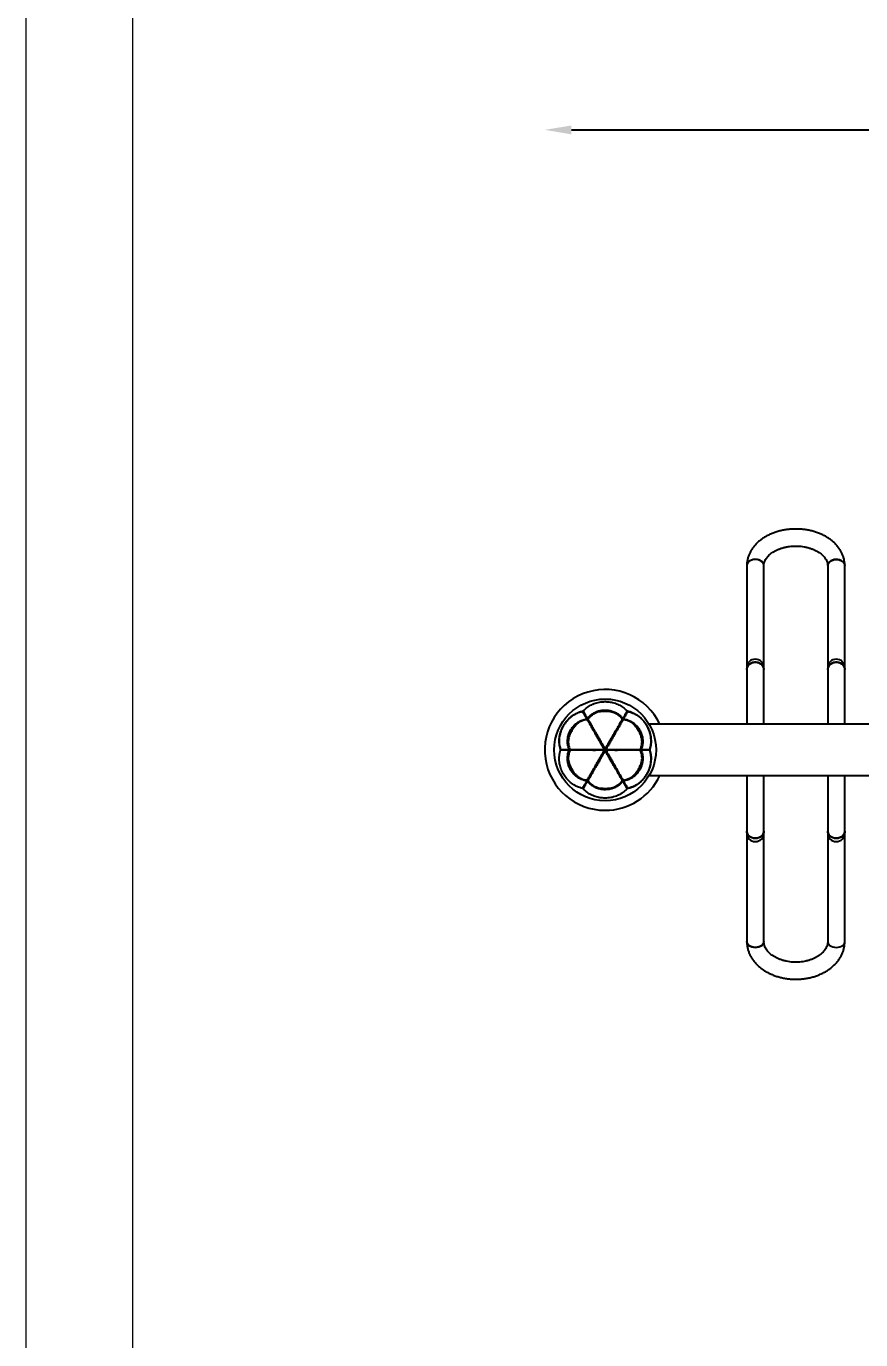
# Model space of a CAD drawing. Header units: millimetres. Extents: x 2157 to 8097, y -3726 to 474.
# Drawn here: x 2157 to 2940, y -2492 to -1259 of the extents above; entities that cross this region are included whole.
import ezdxf

# ---------------------------------------------------------------- set-up
doc = ezdxf.new("R2010")
doc.units = ezdxf.units.MM
doc.header["$PDSIZE"] = -1
doc.layers.add('tabelka', color=155, linetype='Continuous')
doc.dimstyles.new('1-1', dxfattribs={"dimtxt": 30, "dimasz": 25, "dimexe": 6.25, "dimexo": 30, "dimgap": 20.625, "dimtad": 1, "dimdec": 1, "dimtxsty": 'Standard', "dimcen": 0, "dimclrd": 2, "dimclre": 2, "dimclrt": 2, "dimadec": 0, "dimazin": 0, "dimtfac": 1, "dimtdec": 1, "dimtmove": 0, "dimatfit": 3, "dimfxl": 0, "dimarcsym": 0})

# ---------------------------------------------------------------- blocks, each defined once
blk = doc.blocks.new('*D10')
at = {"color": 2, "lineweight": -2}
blk.add_line((2668.7, -1356), (4560.1, -1356), dxfattribs=at)
at = {"color": 2}
for points in [[(2668.7, -1351.9), (2668.7, -1360.2), (2643.7, -1356)], [(4560.1, -1351.9), (4560.1, -1360.2), (4585.1, -1356)]]:
    blk.add_solid(points, dxfattribs=at)
at = {"layer": 'Defpoints', "color": 0}
for p in [(4585.1, -1356), (2643.7, -1938.2), (4585.1, -1938.2)]:
    blk.add_point(p, dxfattribs=at)
at = {"color": 2, "insert": (3614.4, -1320.4), "char_height": 30, "attachment_point": 5}
blk.add_mtext('1941', dxfattribs=at)

msp = doc.modelspace()

# ---------------------------------------------------------------- linework, layer by layer
for p, q in [((2833.41, -1765.17), (2833.41, -1861.1)), ((2849.41, -1861.1), (2849.41, -1765.17)), ((2909.41, -1765.17), (2909.41, -1861.1)), ((2925.41, -1861.1), (2925.41, -1765.17)), ((2833.41, -1861.1), (2833.41, -1862.67)), ((2849.41, -1862.67), (2849.41, -1861.1)), ((2909.41, -1861.1), (2909.41, -1862.67)), ((2925.41, -1862.67), (2925.41, -1861.1)), ((2833.41, -1862.67), (2833.41, -1914.1)), ((2849.41, -1914.1), (2849.41, -1862.67)), ((2909.41, -1862.67), (2909.41, -1914.1)), ((2925.41, -1914.1), (2925.41, -1862.67)), ((4487.21, -1914.1), (2741.61, -1914.1)), ((2683.84, -1966.95), (2683.76, -1967.1)), ((2716.98, -1966.95), (2717.07, -1967.1)), ((2741.61, -1962.4), (4487.21, -1962.4)), ((2833.41, -1962.4), (2833.41, -2014.63)), ((2849.41, -2014.63), (2849.41, -1962.4)), ((2909.41, -1962.4), (2909.41, -2014.63)), ((2925.41, -2014.63), (2925.41, -1962.4)), ((2833.41, -2014.63), (2833.41, -2016.3)), ((2833.41, -2016.3), (2833.41, -2118.25)), ((2849.41, -2016.3), (2849.41, -2014.63)), ((2849.41, -2118.25), (2849.41, -2016.3)), ((2909.41, -2014.63), (2909.41, -2016.3)), ((2909.41, -2016.3), (2909.41, -2118.25)), ((2925.41, -2016.3), (2925.41, -2014.63)), ((2925.41, -2118.25), (2925.41, -2016.3))]:
    msp.add_line(p, q)
at = {"flags": 128}
for points in [[(2841.19, -1759.41), (2839.47, -1759.58), (2837.85, -1760.01), (2836.39, -1760.68), (2835.17, -1761.56), (2834.24, -1762.61), (2833.65, -1763.79), (2833.42, -1765.02), (2833.41, -1765.17)], [(2841.41, -1759.41), (2839.69, -1759.54), (2838.05, -1759.94), (2836.57, -1760.58), (2835.32, -1761.44), (2834.34, -1762.47), (2833.7, -1763.63), (2833.42, -1764.86), (2833.41, -1765.17)], [(2849.41, -1765.17), (2849.39, -1764.7), (2849.06, -1763.47), (2848.37, -1762.33), (2847.36, -1761.32), (2846.07, -1760.49), (2844.57, -1759.87), (2842.91, -1759.51), (2841.19, -1759.41)], [(2849.41, -1765.2), (2849.4, -1764.86), (2849.12, -1763.63), (2848.48, -1762.47), (2847.51, -1761.44), (2846.25, -1760.58), (2844.77, -1759.94), (2843.13, -1759.54), (2841.41, -1759.41)], [(2917.19, -1759.41), (2915.47, -1759.58), (2913.85, -1760.01), (2912.39, -1760.68), (2911.17, -1761.56), (2910.24, -1762.61), (2909.65, -1763.79), (2909.42, -1765.02), (2909.41, -1765.17)], [(2909.41, -1765.2), (2909.42, -1764.86), (2909.7, -1763.63), (2910.34, -1762.47), (2911.32, -1761.44), (2912.57, -1760.58), (2914.05, -1759.94), (2915.69, -1759.54), (2917.41, -1759.41)], [(2925.41, -1765.17), (2925.39, -1764.7), (2925.06, -1763.47), (2924.37, -1762.33), (2923.36, -1761.32), (2922.07, -1760.49), (2920.57, -1759.87), (2918.91, -1759.51), (2917.19, -1759.41)], [(2917.41, -1759.41), (2919.13, -1759.54), (2920.77, -1759.94), (2922.25, -1760.58), (2923.51, -1761.44), (2924.48, -1762.47), (2925.12, -1763.63), (2925.4, -1764.86), (2925.41, -1765.15)], [(2833.41, -1862.67), (2833.42, -1862.31), (2833.7, -1860.87), (2834.34, -1859.52), (2835.32, -1858.31), (2836.57, -1857.31), (2838.05, -1856.56), (2839.69, -1856.09), (2841.41, -1855.93)], [(2849.41, -1862.67), (2849.31, -1861.58), (2848.84, -1860.18), (2848.03, -1858.89), (2846.91, -1857.78), (2845.54, -1856.9), (2843.97, -1856.29), (2842.28, -1855.97), (2840.55, -1855.97), (2838.86, -1856.29), (2837.29, -1856.9), (2835.91, -1857.78), (2834.79, -1858.89), (2833.98, -1860.18), (2833.52, -1861.58), (2833.41, -1862.67)], [(2841.41, -1855.93), (2843.13, -1856.09), (2844.77, -1856.56), (2846.25, -1857.31), (2847.51, -1858.31), (2848.48, -1859.52), (2849.12, -1860.87), (2849.4, -1862.31), (2849.41, -1862.67)], [(2909.41, -1862.67), (2909.42, -1862.31), (2909.7, -1860.87), (2910.34, -1859.52), (2911.32, -1858.31), (2912.57, -1857.31), (2914.05, -1856.56), (2915.69, -1856.09), (2917.41, -1855.93)], [(2925.41, -1862.67), (2925.31, -1861.58), (2924.84, -1860.18), (2924.03, -1858.89), (2922.91, -1857.78), (2921.54, -1856.9), (2919.97, -1856.29), (2918.28, -1855.97), (2916.55, -1855.97), (2914.86, -1856.29), (2913.29, -1856.9), (2911.91, -1857.78), (2910.79, -1858.89), (2909.98, -1860.18), (2909.52, -1861.58), (2909.41, -1862.67)], [(2917.41, -1855.93), (2919.13, -1856.09), (2920.77, -1856.56), (2922.25, -1857.31), (2923.51, -1858.31), (2924.48, -1859.52), (2925.12, -1860.87), (2925.4, -1862.31), (2925.41, -1862.67)], [(2849.41, -2014.63), (2849.31, -2015.7), (2848.84, -2017.09), (2848.03, -2018.36), (2846.91, -2019.46), (2845.54, -2020.33), (2843.97, -2020.93), (2842.28, -2021.24), (2840.55, -2021.24), (2838.86, -2020.93), (2837.29, -2020.33), (2835.91, -2019.46), (2834.79, -2018.36), (2833.98, -2017.09), (2833.52, -2015.7), (2833.41, -2014.63)], [(2833.41, -2014.63), (2833.42, -2014.99), (2833.7, -2016.41), (2834.34, -2017.74), (2835.32, -2018.93), (2836.57, -2019.92), (2838.05, -2020.67), (2839.69, -2021.13), (2841.41, -2021.28)], [(2841.41, -2021.28), (2843.13, -2021.13), (2844.77, -2020.67), (2846.25, -2019.92), (2847.51, -2018.93), (2848.48, -2017.74), (2849.12, -2016.41), (2849.4, -2014.99), (2849.41, -2014.63)], [(2925.41, -2014.63), (2925.31, -2015.7), (2924.84, -2017.09), (2924.03, -2018.36), (2922.91, -2019.46), (2921.54, -2020.33), (2919.97, -2020.93), (2918.28, -2021.24), (2916.55, -2021.24), (2914.86, -2020.93), (2913.29, -2020.33), (2911.91, -2019.46), (2910.79, -2018.36), (2909.98, -2017.09), (2909.52, -2015.7), (2909.41, -2014.63)], [(2909.41, -2014.63), (2909.42, -2014.99), (2909.7, -2016.41), (2910.34, -2017.74), (2911.32, -2018.93), (2912.57, -2019.92), (2914.05, -2020.67), (2915.69, -2021.13), (2917.41, -2021.28)], [(2917.41, -2021.28), (2919.13, -2021.13), (2920.77, -2020.67), (2922.25, -2019.92), (2923.51, -2018.93), (2924.48, -2017.74), (2925.12, -2016.41), (2925.4, -2014.99), (2925.41, -2014.63)], [(2833.41, -2118.25), (2833.42, -2118.55), (2833.7, -2119.73), (2834.34, -2120.85), (2835.32, -2121.84), (2836.57, -2122.66), (2838.05, -2123.28), (2839.69, -2123.66), (2841.41, -2123.79)], [(2841.41, -2123.79), (2839.69, -2123.66), (2838.05, -2123.28), (2836.57, -2122.66), (2835.32, -2121.84), (2834.34, -2120.85), (2833.7, -2119.73), (2833.42, -2118.55), (2833.41, -2118.27)], [(2849.41, -2118.22), (2849.4, -2118.55), (2849.12, -2119.73), (2848.48, -2120.85), (2847.51, -2121.84), (2846.25, -2122.66), (2844.77, -2123.28), (2843.13, -2123.66), (2841.41, -2123.79)], [(2841.41, -2123.79), (2843.13, -2123.66), (2844.77, -2123.28), (2846.25, -2122.66), (2847.51, -2121.84), (2848.48, -2120.85), (2849.12, -2119.73), (2849.4, -2118.55), (2849.41, -2118.25)], [(2909.41, -2118.22), (2909.42, -2118.55), (2909.7, -2119.73), (2910.34, -2120.85), (2911.32, -2121.84), (2912.57, -2122.66), (2914.05, -2123.28), (2915.69, -2123.66), (2917.41, -2123.79)], [(2909.41, -2118.25), (2909.42, -2118.55), (2909.7, -2119.73), (2910.34, -2120.85), (2911.32, -2121.84), (2912.57, -2122.66), (2914.05, -2123.28), (2915.69, -2123.66), (2917.41, -2123.79)], [(2917.41, -2123.79), (2919.13, -2123.66), (2920.77, -2123.28), (2922.25, -2122.66), (2923.51, -2121.84), (2924.48, -2120.85), (2925.12, -2119.73), (2925.4, -2118.55), (2925.41, -2118.25)], [(2917.41, -2123.79), (2919.13, -2123.66), (2920.77, -2123.28), (2922.25, -2122.66), (2923.51, -2121.84), (2924.48, -2120.85), (2925.12, -2119.73), (2925.4, -2118.55), (2925.41, -2118.25)]]:
    msp.add_lwpolyline(points, dxfattribs=at)
msp.add_circle((2700.41, -1938.25), 47.76)
for centre, radius, start, end in [((2841.41, -1861.1), 8, 0, 180), ((2917.41, -1861.1), 8, 0, 180), ((2700.41, -1938.25), 56.74, 25.19208, 270), ((2678.83, -1900.87), 1.14, 284.08228, 315.86556), ((2678.83, -1900.87), 1.19, 283.42798, 316.57103), ((2682.24, -1906.77), 2.55, 295.57778, 304.42128), ((2683.23, -1908.49), 1.14, 279.69196, 321.51974), ((2717.59, -1908.49), 1.14, 219.69296, 261.51753), ((2718.59, -1906.77), 2.55, 235.57872, 244.42222), ((2721.99, -1900.87), 1.19, 223.42798, 256.57269), ((2721.99, -1900.87), 1.14, 224.08429, 255.861), ((2698.09, -1934.22), 2.69, 293.79436, 306.20514), ((2702.74, -1934.22), 2.69, 233.79584, 246.20339), ((2657.25, -1938.25), 1.14, 344.08542, 15.86124), ((2657.25, -1938.25), 1.19, 343.42761, 16.57239), ((2664.06, -1938.25), 2.55, 355.58062, 4.41938), ((2666.05, -1938.25), 1.14, 339.69172, 21.51988), ((2695.76, -1938.25), 2.69, 353.79416, 6.20437), ((2698.09, -1942.28), 2.69, 53.79688, 66.20362), ((2702.74, -1942.28), 2.69, 113.79638, 126.20312), ((2705.07, -1938.25), 2.69, 173.79669, 186.20331), ((2734.77, -1938.25), 1.14, 159.69234, 201.51925), ((2736.77, -1938.25), 2.55, 175.58182, 184.41818), ((2743.58, -1938.25), 1.19, 163.42652, 196.57348), ((2743.58, -1938.25), 1.14, 164.08515, 195.86151), ((2682.24, -1969.73), 2.55, 55.58139, 64.41767), ((2683.23, -1968), 1.14, 39.6931, 81.51831), ((2700.41, -1938.25), 56.74, 270, 334.80792), ((2717.59, -1968), 1.14, 99.69143, 141.51936), ((2718.59, -1969.73), 2.55, 115.58233, 124.41861), ((2678.83, -1975.63), 1.19, 43.42739, 76.5736), ((2678.83, -1975.63), 1.14, 44.08489, 75.86192), ((2721.99, -1975.63), 1.19, 103.42573, 136.57359), ((2721.99, -1975.63), 1.14, 104.08458, 135.86256), ((2841.41, -2016.3), 8, 180, 0), ((2917.41, -2016.3), 8, 180, 0)]:
    msp.add_arc(centre, radius, start, end)
for points, knots in [([(2925.41, -1765.17), (2925.4, -1764.57), (2925.37, -1763), (2925.04, -1760.49), (2924.38, -1757.67), (2923.41, -1754.91), (2922.14, -1752.22), (2920.58, -1749.62), (2918.73, -1747.13), (2916.61, -1744.76), (2914.22, -1742.52), (2911.59, -1740.45), (2908.72, -1738.54), (2905.65, -1736.82), (2902.39, -1735.3), (2898.97, -1733.99), (2895.42, -1732.9), (2891.77, -1732.03), (2888.03, -1731.39), (2884.23, -1730.98), (2880.4, -1730.8), (2876.56, -1730.86), (2872.74, -1731.15), (2868.96, -1731.67), (2865.25, -1732.43), (2861.63, -1733.41), (2858.13, -1734.62), (2854.76, -1736.05), (2851.56, -1737.69), (2848.55, -1739.53), (2845.75, -1741.57), (2843.19, -1743.79), (2840.89, -1746.18), (2838.87, -1748.71), (2837.16, -1751.36), (2835.75, -1754.11), (2834.67, -1756.93), (2833.91, -1759.8), (2833.48, -1762.56), (2833.43, -1764.35), (2833.41, -1765.17)], [0, 0, 0, 0, 0.0158965, 0.04109, 0.0662927, 0.0915948, 0.1170784, 0.1428058, 0.1688143, 0.195112, 0.2216805, 0.24848, 0.2754587, 0.3025626, 0.3297434, 0.356963, 0.3841895, 0.4114095, 0.4386189, 0.4658192, 0.4930161, 0.5202182, 0.5474343, 0.574672, 0.601941, 0.6292492, 0.6566014, 0.6839973, 0.7114292, 0.7388737, 0.7662928, 0.7936371, 0.8208453, 0.84785, 0.8745889, 0.9010168, 0.9271163, 0.9529025, 0.9784222, 1, 1, 1, 1]), ([(2849.41, -1765.17), (2849.42, -1764.94), (2849.44, -1764.1), (2849.66, -1762.74), (2850.19, -1761.09), (2850.97, -1759.47), (2852.02, -1757.85), (2853.38, -1756.24), (2854.99, -1754.7), (2856.85, -1753.26), (2858.93, -1751.92), (2861.23, -1750.7), (2863.73, -1749.62), (2866.39, -1748.7), (2869.2, -1747.94), (2872.12, -1747.38), (2875.13, -1747), (2878.18, -1746.82), (2881.25, -1746.84), (2884.3, -1747.06), (2887.29, -1747.47), (2890.19, -1748.08), (2892.97, -1748.87), (2895.6, -1749.82), (2898.05, -1750.92), (2900.3, -1752.16), (2902.32, -1753.5), (2904.09, -1754.93), (2905.62, -1756.43), (2906.89, -1757.97), (2907.9, -1759.55), (2908.66, -1761.14), (2909.17, -1762.75), (2909.39, -1764.1), (2909.41, -1764.91), (2909.41, -1765.17)], [0, 0, 0, 0, 0.0149501, 0.0527959, 0.085443, 0.1165672, 0.1496121, 0.1814779, 0.2126033, 0.2433236, 0.2738491, 0.304307, 0.3347587, 0.365243, 0.3957808, 0.4263755, 0.4570193, 0.4876968, 0.5183886, 0.5490722, 0.5797187, 0.610307, 0.6408196, 0.6712442, 0.7015775, 0.7318301, 0.7620333, 0.7922347, 0.822516, 0.8530223, 0.8839759, 0.9157005, 0.9486374, 0.9832968, 1, 1, 1, 1]), ([(2679.69, -1901.68), (2680.91, -1900.54), (2683.36, -1898.26), (2687.78, -1895.67), (2692.63, -1893.85), (2697.78, -1892.92), (2701.56, -1892.92), (2705.16, -1893.29), (2708.6, -1893.99), (2713.18, -1895.75), (2717.47, -1898.27), (2719.91, -1900.54), (2721.13, -1901.68)], [0, 0, 0, 0, 0.10890392, 0.21781396, 0.33078964, 0.44376805, 0.55573315, 0.57410495, 0.6784099, 0.78271278, 0.89135927, 1, 1, 1, 1]), ([(2678.45, -1902.25), (2677.76, -1902.45), (2676.13, -1902.93), (2673.73, -1903.91), (2671.18, -1905.22), (2668.84, -1906.79), (2666.61, -1908.64), (2664.55, -1910.73), (2662.67, -1913.08), (2661.03, -1915.62), (2659.67, -1918.31), (2658.6, -1921.12), (2657.82, -1924.04), (2657.34, -1927.02), (2657.17, -1929.9), (2657.33, -1932.66), (2657.72, -1935.18), (2658.13, -1936.83), (2658.33, -1937.6)], [0, 0, 0, 0, 0.0477374, 0.1126576, 0.1725845, 0.2373862, 0.2989469, 0.364909, 0.4312624, 0.4977678, 0.5642098, 0.6302261, 0.6967634, 0.7637741, 0.8302192, 0.8873563, 0.9468027, 1, 1, 1, 1]), ([(2658.38, -1937.91), (2658.01, -1936.28), (2657.26, -1933.02), (2657.23, -1927.9), (2658.07, -1922.79), (2659.84, -1917.86), (2661.73, -1914.59), (2663.85, -1911.66), (2666.18, -1909.03), (2669.99, -1905.95), (2674.32, -1903.48), (2677.51, -1902.51), (2679.11, -1902.02)], [0, 0, 0, 0, 0.108904, 0.2178138, 0.3307897, 0.4437683, 0.5557332, 0.5741049, 0.6784099, 0.7827129, 0.8913593, 1, 1, 1, 1]), ([(2666.6, -1938.05), (2666.3, -1937.2), (2665.69, -1935.48), (2665.14, -1932.46), (2665.03, -1929.03), (2665.56, -1925.53), (2666.59, -1922.33), (2667.78, -1919.88), (2669.32, -1917.45), (2671.28, -1915.09), (2674.01, -1912.72), (2677.15, -1910.86), (2680.29, -1909.63), (2682.42, -1909.24), (2683.34, -1909.07)], [0, 0, 0, 0, 0.0706739, 0.1425457, 0.2385622, 0.3377532, 0.4180543, 0.5000151, 0.5498527, 0.6428234, 0.7384645, 0.8312596, 0.9269206, 1, 1, 1, 1]), ([(2683.5, -1909.83), (2682.94, -1909.92), (2681.71, -1910.1), (2679.93, -1910.57), (2678.24, -1911.19), (2676.41, -1912.08), (2674.54, -1913.34), (2672.62, -1915.16), (2671.04, -1917.1), (2669.72, -1919.06), (2668.68, -1920.83), (2667.77, -1922.6), (2666.91, -1924.59), (2666.22, -1926.78), (2665.8, -1929.17), (2665.76, -1931.43), (2666.05, -1933.69), (2666.56, -1935.79), (2667.09, -1937.15), (2667.35, -1937.81)], [0, 0, 0, 0, 0.0490732, 0.1055833, 0.1545483, 0.1976739, 0.271529, 0.3345878, 0.4073777, 0.4696903, 0.5222146, 0.5706567, 0.6274839, 0.6940818, 0.7522129, 0.8207075, 0.875064, 0.9393431, 1, 1, 1, 1]), ([(2679.11, -1902.02), (2679.1, -1902.02), (2679.09, -1901.99), (2679.1, -1901.99), (2679.11, -1901.98)], [0, 0, 0, 0, 0.075449, 1, 1, 1, 1]), ([(2683.34, -1909.07), (2683.23, -1908.89), (2682.67, -1907.98), (2681.73, -1906.43), (2680.68, -1904.69), (2679.86, -1903.32), (2679.41, -1902.55), (2679.19, -1902.17), (2679.13, -1902.06), (2679.11, -1902.02)], [0, 0, 0, 0, 0.0540487, 0.2757595, 0.4974605, 0.7006394, 0.9038118, 0.9632426, 1, 1, 1, 1]), ([(2679.66, -1901.67), (2679.66, -1901.66), (2679.67, -1901.66), (2679.69, -1901.68), (2679.69, -1901.68)], [0, 0, 0, 0, 0.9209726, 1, 1, 1, 1]), ([(2679.69, -1901.68), (2679.71, -1901.72), (2679.89, -1902.02), (2680.33, -1902.8), (2681.17, -1904.3), (2682.2, -1906.16), (2683.07, -1907.74), (2683.58, -1908.69), (2683.68, -1908.87)], [0, 0, 0, 0, 0.0367669, 0.2695876, 0.5024108, 0.7241686, 0.9459371, 1, 1, 1, 1]), ([(2683.45, -1909.69), (2683.45, -1909.69), (2683.45, -1909.7), (2683.45, -1909.67), (2683.42, -1909.55), (2683.39, -1909.36), (2683.35, -1909.15), (2683.34, -1909.07)], [0, 0, 0, 0, 0.0235549, 0.3013946, 0.4621228, 0.7763223, 1, 1, 1, 1]), ([(2683.51, -1909.88), (2683.47, -1909.81), (2683.36, -1909.64), (2683.4, -1909.68), (2683.42, -1909.7)], [0, 0, 0, 0, 0.3816023, 1, 1, 1, 1]), ([(2699.17, -1936.68), (2698.52, -1935.65), (2697.69, -1934.32), (2696.59, -1932.46), (2695.44, -1930.51), (2693.91, -1927.82), (2692.17, -1924.79), (2690.13, -1921.2), (2687.91, -1917.33), (2685.97, -1913.96), (2684.62, -1911.66), (2683.8, -1910.34), (2683.59, -1910.01), (2683.51, -1909.88)], [0, 0, 0, 0, 0.0712748, 0.0914487, 0.131797, 0.2126006, 0.2934239, 0.3748149, 0.5238581, 0.6764895, 0.7975013, 0.9203738, 1, 1, 1, 1]), ([(2683.68, -1908.87), (2684.27, -1908.18), (2685.46, -1906.79), (2687.81, -1904.79), (2690.72, -1902.99), (2694.03, -1901.69), (2697.3, -1901), (2700.61, -1900.76), (2704.12, -1901.06), (2707.7, -1901.97), (2711.01, -1903.49), (2714.3, -1905.69), (2716.13, -1907.73), (2717.15, -1908.87)], [0, 0, 0, 0, 0.0712893, 0.1425731, 0.2401837, 0.3378082, 0.4189478, 0.5001014, 0.5966454, 0.6931606, 0.786946, 0.8807249, 1, 1, 1, 1]), ([(2683.68, -1908.87), (2683.74, -1908.93), (2683.9, -1909.06), (2684.05, -1909.18), (2684.15, -1909.27), (2684.16, -1909.28), (2684.16, -1909.28)], [0, 0, 0, 0, 0.2237477, 0.5380462, 0.6988256, 1, 1, 1, 1]), ([(2684.18, -1909.26), (2684.17, -1909.23), (2684.16, -1909.17), (2684.26, -1909.35), (2684.29, -1909.43)], [0, 0, 0, 0, 0.5973996, 1, 1, 1, 1]), ([(2716.57, -1909.4), (2716.21, -1908.95), (2715.45, -1907.98), (2714.14, -1906.67), (2712.77, -1905.52), (2711.08, -1904.38), (2709.05, -1903.39), (2706.52, -1902.63), (2704.05, -1902.24), (2701.69, -1902.08), (2699.63, -1902.06), (2697.64, -1902.16), (2695.49, -1902.41), (2693.25, -1902.9), (2690.97, -1903.73), (2688.99, -1904.82), (2687.18, -1906.21), (2685.62, -1907.7), (2684.7, -1908.84), (2684.26, -1909.4)], [0, 0, 0, 0, 0.0490733, 0.1055835, 0.1545486, 0.1976739, 0.2715291, 0.3345879, 0.407378, 0.4696903, 0.5222149, 0.5706568, 0.627484, 0.6940819, 0.752213, 0.8207075, 0.8750639, 0.9393432, 1, 1, 1, 1]), ([(2684.29, -1909.43), (2684.37, -1909.56), (2684.55, -1909.9), (2685.28, -1911.27), (2686.58, -1913.56), (2688.52, -1916.93), (2690.76, -1920.77), (2692.87, -1924.38), (2694.63, -1927.39), (2696.19, -1930.08), (2697.31, -1932.05), (2698.38, -1933.93), (2699.1, -1935.31), (2699.67, -1936.39)], [0, 0, 0, 0, 0.0797298, 0.2007276, 0.3235859, 0.4726155, 0.6252265, 0.7060437, 0.7874232, 0.8682178, 0.9085617, 0.9287333, 1, 1, 1, 1]), ([(2701.15, -1936.39), (2701.72, -1935.31), (2702.45, -1933.93), (2703.51, -1932.05), (2704.63, -1930.08), (2706.19, -1927.4), (2707.95, -1924.38), (2710.04, -1920.82), (2712.28, -1916.97), (2714.23, -1913.59), (2715.54, -1911.27), (2716.28, -1909.9), (2716.46, -1909.56), (2716.53, -1909.42)], [0, 0, 0, 0, 0.0712747, 0.0914487, 0.1317969, 0.2126006, 0.2934239, 0.374815, 0.5238582, 0.6764895, 0.7975013, 0.9203738, 1, 1, 1, 1]), ([(2717.31, -1909.88), (2717.23, -1910.01), (2717.03, -1910.33), (2716.21, -1911.65), (2714.88, -1913.92), (2712.93, -1917.3), (2710.72, -1921.15), (2708.65, -1924.78), (2706.92, -1927.81), (2705.38, -1930.51), (2704.23, -1932.46), (2703.14, -1934.32), (2702.3, -1935.65), (2701.65, -1936.68)], [0, 0, 0, 0, 0.0797298, 0.2007276, 0.3235859, 0.4726155, 0.6252265, 0.7060436, 0.7874232, 0.8682178, 0.9085616, 0.9287332, 1, 1, 1, 1]), ([(2716.53, -1909.42), (2716.57, -1909.36), (2716.66, -1909.17), (2716.65, -1909.23), (2716.64, -1909.26)], [0, 0, 0, 0, 0.381597, 1, 1, 1, 1]), ([(2716.66, -1909.28), (2716.66, -1909.28), (2716.66, -1909.29), (2716.68, -1909.27), (2716.77, -1909.19), (2716.92, -1909.06), (2717.08, -1908.93), (2717.15, -1908.87)], [0, 0, 0, 0, 0.021227, 0.299064, 0.4621191, 0.7763179, 1, 1, 1, 1]), ([(2717.15, -1908.87), (2717.25, -1908.69), (2717.76, -1907.74), (2718.62, -1906.16), (2719.61, -1904.38), (2720.39, -1902.99), (2720.83, -1902.21), (2721.05, -1901.83), (2721.11, -1901.72), (2721.13, -1901.68)], [0, 0, 0, 0, 0.054049, 0.2757601, 0.4974608, 0.7006394, 0.9038121, 0.9632425, 1, 1, 1, 1]), ([(2717.4, -1909.7), (2717.43, -1909.68), (2717.47, -1909.64), (2717.36, -1909.81), (2717.31, -1909.88)], [0, 0, 0, 0, 0.5974051, 1, 1, 1, 1]), ([(2733.47, -1937.81), (2733.69, -1937.28), (2734.14, -1936.13), (2734.63, -1934.35), (2734.94, -1932.58), (2735.08, -1930.55), (2734.92, -1928.3), (2734.31, -1925.73), (2733.42, -1923.39), (2732.38, -1921.27), (2731.36, -1919.48), (2730.28, -1917.81), (2728.99, -1916.07), (2727.45, -1914.37), (2725.58, -1912.81), (2723.65, -1911.65), (2721.54, -1910.77), (2719.47, -1910.16), (2718.02, -1909.94), (2717.32, -1909.84)], [0, 0, 0, 0, 0.0490732, 0.1055832, 0.1545484, 0.1976739, 0.2715289, 0.3345877, 0.4073778, 0.46969, 0.5222145, 0.5706568, 0.6274839, 0.6940816, 0.7522129, 0.8207075, 0.8750639, 0.9393431, 1, 1, 1, 1]), ([(2717.49, -1909.07), (2717.47, -1909.15), (2717.44, -1909.36), (2717.4, -1909.55), (2717.38, -1909.68), (2717.38, -1909.69), (2717.37, -1909.69)], [0, 0, 0, 0, 0.2237437, 0.5380359, 0.7011364, 1, 1, 1, 1]), ([(2721.72, -1902.02), (2721.7, -1902.06), (2721.52, -1902.36), (2721.07, -1903.13), (2720.19, -1904.61), (2719.1, -1906.43), (2718.16, -1907.98), (2717.6, -1908.89), (2717.49, -1909.07)], [0, 0, 0, 0, 0.036767, 0.2695877, 0.5024113, 0.7241692, 0.9459374, 1, 1, 1, 1]), ([(2717.49, -1909.07), (2718.38, -1909.23), (2720.18, -1909.56), (2723.09, -1910.6), (2726.1, -1912.23), (2728.88, -1914.45), (2731.12, -1916.92), (2732.64, -1919.18), (2733.97, -1921.74), (2735.04, -1924.61), (2735.72, -1928.19), (2735.76, -1931.82), (2735.25, -1935.15), (2734.53, -1937.17), (2734.22, -1938.05)], [0, 0, 0, 0, 0.0712775, 0.1425493, 0.2401435, 0.3377514, 0.4188776, 0.5000175, 0.5498569, 0.6441756, 0.7384669, 0.8326904, 0.9269173, 1, 1, 1, 1]), ([(2721.13, -1901.68), (2721.13, -1901.68), (2721.15, -1901.66), (2721.16, -1901.66), (2721.17, -1901.67)], [0, 0, 0, 0, 0.0791669, 1, 1, 1, 1]), ([(2721.71, -1901.98), (2721.72, -1901.99), (2721.73, -1901.99), (2721.72, -1902.02), (2721.72, -1902.02)], [0, 0, 0, 0, 0.92383818, 1, 1, 1, 1]), ([(2721.72, -1902.02), (2723.32, -1902.51), (2726.52, -1903.49), (2730.97, -1906.02), (2734.97, -1909.31), (2738.36, -1913.3), (2740.24, -1916.57), (2741.72, -1919.88), (2742.84, -1923.21), (2743.6, -1928.05), (2743.57, -1933.03), (2742.82, -1936.28), (2742.44, -1937.91)], [0, 0, 0, 0, 0.1089039, 0.2178138, 0.3307897, 0.443768, 0.5557333, 0.5741049, 0.6784099, 0.782713, 0.8913593, 1, 1, 1, 1]), ([(2742.49, -1937.7), (2742.53, -1937.54), (2742.85, -1936.41), (2743.25, -1934.4), (2743.61, -1931.56), (2743.61, -1928.76), (2743.33, -1925.86), (2742.76, -1922.97), (2741.87, -1920.08), (2740.69, -1917.3), (2739.23, -1914.67), (2737.51, -1912.21), (2735.54, -1909.93), (2733.33, -1907.86), (2730.97, -1906.05), (2728.48, -1904.58), (2725.86, -1903.4), (2723.8, -1902.63), (2722.57, -1902.29), (2722.29, -1902.22)], [0, 0, 0, 0, 0.0115544, 0.0772509, 0.136146, 0.200445, 0.2618975, 0.3279381, 0.3945431, 0.4609749, 0.5264908, 0.5922075, 0.6584741, 0.7249019, 0.7913932, 0.8544165, 0.9152761, 0.9813369, 1, 1, 1, 1]), ([(2699.67, -1936.39), (2699.71, -1936.36), (2699.81, -1936.3), (2699.97, -1936.23), (2700.16, -1936.17), (2700.39, -1936.14), (2700.59, -1936.16), (2700.79, -1936.21), (2700.96, -1936.27), (2701.09, -1936.35), (2701.15, -1936.39)], [0, 0, 0, 0, 0.0835739, 0.2273869, 0.3338057, 0.4687642, 0.6547097, 0.7109768, 0.8548596, 1, 1, 1, 1]), ([(2699.67, -1936.39), (2699.75, -1936.6), (2699.89, -1937.02), (2700.01, -1937.46), (2700.08, -1937.67), (2700.08, -1937.68)], [0, 0, 0, 0, 0.5031253, 0.9926656, 1, 1, 1, 1]), ([(2700.74, -1937.68), (2700.74, -1937.67), (2700.81, -1937.46), (2700.93, -1937.02), (2701.08, -1936.6), (2701.15, -1936.39)], [0, 0, 0, 0, 0.00733445, 0.49687302, 1, 1, 1, 1]), ([(2679.11, -1974.48), (2677.51, -1973.99), (2674.31, -1973.01), (2669.86, -1970.47), (2665.86, -1967.19), (2662.47, -1963.19), (2660.58, -1959.92), (2659.1, -1956.62), (2657.99, -1953.28), (2657.23, -1948.44), (2657.26, -1943.46), (2658.01, -1940.21), (2658.38, -1938.59)], [0, 0, 0, 0, 0.108904, 0.2178138, 0.3307896, 0.4437681, 0.5557332, 0.574105, 0.6784099, 0.7827128, 0.8913593, 1, 1, 1, 1]), ([(2658.36, -1937.94), (2658.35, -1937.93), (2658.35, -1937.91), (2658.38, -1937.91), (2658.38, -1937.91)], [0, 0, 0, 0, 0.9234969, 1, 1, 1, 1]), ([(2658.38, -1938.59), (2658.38, -1938.59), (2658.35, -1938.58), (2658.35, -1938.57), (2658.36, -1938.56)], [0, 0, 0, 0, 0.0791658, 1, 1, 1, 1]), ([(2658.38, -1937.91), (2658.43, -1937.91), (2658.78, -1937.91), (2659.67, -1937.92), (2661.39, -1937.94), (2663.51, -1937.98), (2665.32, -1938.02), (2666.39, -1938.05), (2666.6, -1938.05)], [0, 0, 0, 0, 0.036767, 0.2695875, 0.5024108, 0.7241687, 0.9459371, 1, 1, 1, 1]), ([(2666.6, -1938.45), (2666.39, -1938.45), (2665.32, -1938.48), (2663.51, -1938.52), (2661.48, -1938.56), (2659.89, -1938.58), (2658.99, -1938.59), (2658.55, -1938.59), (2658.43, -1938.59), (2658.38, -1938.59)], [0, 0, 0, 0, 0.054049, 0.2757602, 0.4974609, 0.7006394, 0.903812, 0.9632425, 1, 1, 1, 1]), ([(2683.34, -1967.43), (2682.44, -1967.26), (2680.64, -1966.93), (2677.74, -1965.89), (2674.72, -1964.27), (2671.94, -1962.05), (2669.71, -1959.57), (2668.19, -1957.32), (2666.85, -1954.76), (2665.79, -1951.88), (2665.1, -1948.31), (2665.07, -1944.68), (2665.57, -1941.35), (2666.29, -1939.33), (2666.6, -1938.45)], [0, 0, 0, 0, 0.0712775, 0.1425491, 0.2401433, 0.3377514, 0.4188774, 0.5000174, 0.5498569, 0.6441754, 0.7384669, 0.8326904, 0.9269173, 1, 1, 1, 1]), ([(2667.35, -1938.68), (2667.14, -1939.22), (2666.68, -1940.37), (2666.2, -1942.15), (2665.89, -1943.92), (2665.75, -1945.95), (2665.91, -1948.2), (2666.52, -1950.77), (2667.41, -1953.11), (2668.45, -1955.23), (2669.46, -1957.02), (2670.54, -1958.69), (2671.83, -1960.43), (2673.38, -1962.13), (2675.24, -1963.68), (2677.18, -1964.85), (2679.28, -1965.73), (2681.35, -1966.34), (2682.8, -1966.56), (2683.51, -1966.66)], [0, 0, 0, 0, 0.0490732, 0.1055832, 0.1545485, 0.197674, 0.2715289, 0.3345878, 0.4073778, 0.4696902, 0.5222147, 0.5706568, 0.6274839, 0.6940818, 0.7522129, 0.8207076, 0.875064, 0.9393432, 1, 1, 1, 1]), ([(2666.6, -1938.05), (2666.68, -1938.02), (2666.88, -1937.95), (2667.06, -1937.89), (2667.19, -1937.84), (2667.2, -1937.84), (2667.2, -1937.84)], [0, 0, 0, 0, 0.2237401, 0.5380329, 0.7011341, 1, 1, 1, 1]), ([(2667.2, -1938.66), (2667.2, -1938.66), (2667.21, -1938.66), (2667.18, -1938.65), (2667.06, -1938.61), (2666.88, -1938.55), (2666.68, -1938.48), (2666.6, -1938.45)], [0, 0, 0, 0, 0.0212271, 0.2990646, 0.4621184, 0.7763181, 1, 1, 1, 1]), ([(2667.19, -1937.81), (2667.16, -1937.8), (2667.1, -1937.78), (2667.31, -1937.79), (2667.39, -1937.8)], [0, 0, 0, 0, 0.5974052, 1, 1, 1, 1]), ([(2667.39, -1938.7), (2667.31, -1938.71), (2667.11, -1938.71), (2667.16, -1938.7), (2667.2, -1938.69)], [0, 0, 0, 0, 0.3816022, 1, 1, 1, 1]), ([(2667.39, -1937.8), (2667.55, -1937.8), (2667.93, -1937.81), (2669.48, -1937.86), (2672.11, -1937.88), (2676.01, -1937.89), (2680.45, -1937.87), (2684.63, -1937.85), (2688.12, -1937.83), (2691.22, -1937.82), (2693.49, -1937.83), (2695.65, -1937.85), (2697.21, -1937.91), (2698.43, -1937.96)], [0, 0, 0, 0, 0.0797298, 0.2007276, 0.3235858, 0.4726155, 0.6252266, 0.7060436, 0.7874233, 0.8682178, 0.9085616, 0.9287333, 1, 1, 1, 1]), ([(2698.43, -1938.54), (2697.21, -1938.59), (2695.65, -1938.65), (2693.49, -1938.66), (2691.22, -1938.68), (2688.12, -1938.67), (2684.63, -1938.65), (2680.5, -1938.63), (2676.05, -1938.61), (2672.15, -1938.61), (2669.49, -1938.64), (2667.93, -1938.68), (2667.54, -1938.7), (2667.39, -1938.7)], [0, 0, 0, 0, 0.0712747, 0.0914485, 0.1317969, 0.2126006, 0.2934238, 0.3748149, 0.5238581, 0.6764894, 0.7975013, 0.9203738, 1, 1, 1, 1]), ([(2683.51, -1966.62), (2683.59, -1966.49), (2683.79, -1966.16), (2684.61, -1964.85), (2685.94, -1962.58), (2687.9, -1959.2), (2690.1, -1955.35), (2692.17, -1951.72), (2693.9, -1948.69), (2695.44, -1945.99), (2696.59, -1944.03), (2697.69, -1942.17), (2698.52, -1940.85), (2699.17, -1939.82)], [0, 0, 0, 0, 0.0797298, 0.2007276, 0.3235859, 0.4726155, 0.6252266, 0.7060436, 0.7874233, 0.8682179, 0.9085617, 0.9287332, 1, 1, 1, 1]), ([(2699.67, -1940.11), (2699.1, -1941.19), (2698.38, -1942.57), (2697.31, -1944.45), (2696.19, -1946.42), (2694.63, -1949.1), (2692.87, -1952.12), (2690.79, -1955.68), (2688.54, -1959.53), (2686.6, -1962.91), (2685.29, -1965.22), (2684.55, -1966.59), (2684.37, -1966.94), (2684.29, -1967.07)], [0, 0, 0, 0, 0.0712748, 0.0914487, 0.1317971, 0.2126007, 0.2934239, 0.374815, 0.5238582, 0.6764895, 0.7975013, 0.9203738, 1, 1, 1, 1]), ([(2698.43, -1937.96), (2698.43, -1937.92), (2698.42, -1937.8), (2698.44, -1937.62), (2698.49, -1937.43), (2698.57, -1937.21), (2698.7, -1937.03), (2698.87, -1936.87), (2699.01, -1936.76), (2699.12, -1936.7), (2699.17, -1936.68)], [0, 0, 0, 0, 0.0835631, 0.2273514, 0.3337529, 0.4686919, 0.6546081, 0.7552104, 0.8970227, 1, 1, 1, 1]), ([(2699.17, -1939.82), (2699.13, -1939.8), (2699.02, -1939.75), (2698.89, -1939.64), (2698.74, -1939.5), (2698.6, -1939.33), (2698.5, -1939.12), (2698.45, -1938.9), (2698.42, -1938.72), (2698.43, -1938.59), (2698.43, -1938.54)], [0, 0, 0, 0, 0.0835618, 0.2273514, 0.3337567, 0.4686958, 0.654609, 0.7552061, 0.8970201, 1, 1, 1, 1]), ([(2698.43, -1937.96), (2698.65, -1938), (2699.09, -1938.08), (2699.53, -1938.2), (2699.75, -1938.25), (2699.75, -1938.25)], [0, 0, 0, 0, 0.5031259, 0.9926693, 1, 1, 1, 1]), ([(2699.75, -1938.25), (2699.75, -1938.25), (2699.53, -1938.3), (2699.09, -1938.42), (2698.65, -1938.5), (2698.43, -1938.54)], [0, 0, 0, 0, 0.0073295, 0.496872, 1, 1, 1, 1]), ([(2700.08, -1937.68), (2699.99, -1937.62), (2699.81, -1937.51), (2699.58, -1937.39), (2699.4, -1937.32), (2699.27, -1937.27), (2699.17, -1937.25), (2699.11, -1937.25), (2699.06, -1937.27), (2699, -1937.32), (2698.94, -1937.41), (2698.9, -1937.51), (2698.89, -1937.58), (2698.9, -1937.64), (2699.01, -1937.78), (2699.29, -1937.99), (2699.57, -1938.15), (2699.75, -1938.25)], [0, 0, 0, 0, 0.1306768, 0.2332041, 0.3035255, 0.3518967, 0.4003157, 0.4125122, 0.4296784, 0.4508196, 0.5111984, 0.5526068, 0.5733803, 0.5901296, 0.6246331, 0.7670333, 1, 1, 1, 1]), ([(2699.75, -1938.25), (2699.65, -1938.3), (2699.47, -1938.4), (2699.25, -1938.54), (2699.1, -1938.66), (2698.99, -1938.75), (2698.93, -1938.82), (2698.9, -1938.88), (2698.89, -1938.93), (2698.9, -1939.01), (2698.95, -1939.11), (2699.02, -1939.19), (2699.07, -1939.23), (2699.13, -1939.25), (2699.3, -1939.23), (2699.63, -1939.09), (2699.91, -1938.93), (2700.08, -1938.82)], [0, 0, 0, 0, 0.1306773, 0.2332028, 0.3035216, 0.3518963, 0.4003155, 0.4125103, 0.4296798, 0.4508185, 0.5111962, 0.5526049, 0.5733782, 0.5901282, 0.6246323, 0.7670315, 1, 1, 1, 1]), ([(2700.08, -1937.68), (2700.08, -1937.67), (2699.93, -1937.51), (2699.6, -1937.18), (2699.32, -1936.85), (2699.17, -1936.68)], [0, 0, 0, 0, 0.0073318, 0.4968737, 1, 1, 1, 1]), ([(2699.17, -1939.82), (2699.32, -1939.65), (2699.6, -1939.31), (2699.93, -1938.99), (2700.08, -1938.82), (2700.08, -1938.82)], [0, 0, 0, 0, 0.5031282, 0.9926682, 1, 1, 1, 1]), ([(2700.08, -1938.82), (2700.08, -1938.83), (2700.01, -1939.04), (2699.89, -1939.48), (2699.75, -1939.9), (2699.67, -1940.11)], [0, 0, 0, 0, 0.0073345, 0.4968756, 1, 1, 1, 1]), ([(2701.15, -1940.11), (2701.12, -1940.13), (2701.02, -1940.2), (2700.86, -1940.27), (2700.66, -1940.33), (2700.44, -1940.36), (2700.23, -1940.34), (2700.04, -1940.29), (2699.86, -1940.23), (2699.74, -1940.15), (2699.67, -1940.11)], [0, 0, 0, 0, 0.0835738, 0.2273885, 0.3338072, 0.4687648, 0.6547101, 0.7109772, 0.8548598, 1, 1, 1, 1]), ([(2700.74, -1937.68), (2700.74, -1937.67), (2700.75, -1937.55), (2700.75, -1937.34), (2700.74, -1937.07), (2700.71, -1936.89), (2700.69, -1936.76), (2700.66, -1936.67), (2700.62, -1936.61), (2700.58, -1936.59), (2700.5, -1936.56), (2700.4, -1936.55), (2700.29, -1936.57), (2700.23, -1936.59), (2700.18, -1936.64), (2700.12, -1936.8), (2700.07, -1937.15), (2700.08, -1937.47), (2700.08, -1937.68)], [0, 0, 0, 0, 0.0021935, 0.1452697, 0.2432036, 0.3103922, 0.35664, 0.3967912, 0.4170846, 0.4376344, 0.4508156, 0.5111931, 0.5526015, 0.5733761, 0.5901242, 0.6246288, 0.7670312, 1, 1, 1, 1]), ([(2700.08, -1938.82), (2700.08, -1938.82), (2700.08, -1938.95), (2700.07, -1939.16), (2700.09, -1939.43), (2700.11, -1939.61), (2700.14, -1939.74), (2700.17, -1939.83), (2700.21, -1939.89), (2700.25, -1939.91), (2700.32, -1939.94), (2700.43, -1939.94), (2700.53, -1939.93), (2700.59, -1939.9), (2700.64, -1939.86), (2700.7, -1939.7), (2700.75, -1939.35), (2700.75, -1939.02), (2700.74, -1938.82)], [0, 0, 0, 0, 0.0021935, 0.1452698, 0.2432037, 0.3103896, 0.3566374, 0.3967896, 0.4170854, 0.4376337, 0.4508159, 0.5111934, 0.5526018, 0.5733765, 0.5901265, 0.6246312, 0.7670309, 1, 1, 1, 1]), ([(2701.65, -1936.68), (2701.51, -1936.85), (2701.22, -1937.18), (2700.9, -1937.51), (2700.75, -1937.67), (2700.74, -1937.68)], [0, 0, 0, 0, 0.5031242, 0.9926642, 1, 1, 1, 1]), ([(2701.07, -1938.25), (2701.17, -1938.2), (2701.35, -1938.1), (2701.57, -1937.96), (2701.73, -1937.84), (2701.83, -1937.75), (2701.9, -1937.68), (2701.93, -1937.62), (2701.94, -1937.57), (2701.92, -1937.49), (2701.87, -1937.39), (2701.81, -1937.31), (2701.75, -1937.26), (2701.69, -1937.25), (2701.52, -1937.27), (2701.19, -1937.4), (2700.92, -1937.57), (2700.74, -1937.68)], [0, 0, 0, 0, 0.1306792, 0.2332035, 0.3035243, 0.3518968, 0.4003159, 0.4125132, 0.4296798, 0.4508213, 0.5111961, 0.5526046, 0.5733795, 0.5901313, 0.6246322, 0.7670336, 1, 1, 1, 1]), ([(2700.74, -1938.82), (2700.84, -1938.88), (2701.01, -1938.99), (2701.24, -1939.11), (2701.42, -1939.18), (2701.56, -1939.23), (2701.65, -1939.25), (2701.72, -1939.25), (2701.76, -1939.23), (2701.83, -1939.18), (2701.89, -1939.09), (2701.93, -1938.99), (2701.94, -1938.92), (2701.92, -1938.86), (2701.81, -1938.72), (2701.53, -1938.5), (2701.25, -1938.35), (2701.07, -1938.25)], [0, 0, 0, 0, 0.1306752, 0.2332024, 0.3035211, 0.3518959, 0.4003148, 0.4125113, 0.4296785, 0.4508197, 0.5111961, 0.5526045, 0.5733808, 0.59013, 0.6246327, 0.7670325, 1, 1, 1, 1]), ([(2701.15, -1940.11), (2701.08, -1939.9), (2700.93, -1939.48), (2700.81, -1939.04), (2700.74, -1938.83), (2700.74, -1938.82)], [0, 0, 0, 0, 0.5031296, 0.9926707, 1, 1, 1, 1]), ([(2700.74, -1938.82), (2700.75, -1938.82), (2700.9, -1938.99), (2701.22, -1939.31), (2701.51, -1939.65), (2701.65, -1939.82)], [0, 0, 0, 0, 0.0073318, 0.4968718, 1, 1, 1, 1]), ([(2701.07, -1938.25), (2701.08, -1938.25), (2701.3, -1938.2), (2701.74, -1938.08), (2702.17, -1938), (2702.39, -1937.96)], [0, 0, 0, 0, 0.007336, 0.4968779, 1, 1, 1, 1]), ([(2702.39, -1938.54), (2702.17, -1938.5), (2701.74, -1938.42), (2701.3, -1938.3), (2701.08, -1938.25), (2701.07, -1938.25)], [0, 0, 0, 0, 0.503128, 0.9926652, 1, 1, 1, 1]), ([(2716.53, -1967.07), (2716.46, -1966.94), (2716.28, -1966.6), (2715.54, -1965.23), (2714.25, -1962.94), (2712.3, -1959.57), (2710.07, -1955.73), (2707.96, -1952.12), (2706.2, -1949.11), (2704.63, -1946.42), (2703.51, -1944.45), (2702.45, -1942.57), (2701.72, -1941.19), (2701.15, -1940.11)], [0, 0, 0, 0, 0.07972982, 0.20072759, 0.32358582, 0.47261546, 0.62522654, 0.70604361, 0.78742325, 0.86821789, 0.90856156, 0.92873321, 1, 1, 1, 1]), ([(2701.65, -1936.68), (2701.69, -1936.7), (2701.8, -1936.75), (2701.94, -1936.86), (2702.09, -1937), (2702.23, -1937.17), (2702.32, -1937.38), (2702.38, -1937.6), (2702.41, -1937.78), (2702.4, -1937.91), (2702.39, -1937.96)], [0, 0, 0, 0, 0.08356204, 0.22734944, 0.33375165, 0.46869407, 0.65461215, 0.75520506, 0.89701954, 1, 1, 1, 1]), ([(2702.39, -1938.54), (2702.4, -1938.58), (2702.41, -1938.7), (2702.38, -1938.87), (2702.34, -1939.07), (2702.25, -1939.28), (2702.12, -1939.47), (2701.96, -1939.63), (2701.82, -1939.74), (2701.7, -1939.8), (2701.65, -1939.82)], [0, 0, 0, 0, 0.083563, 0.2273511, 0.3337525, 0.4686957, 0.6546078, 0.75521, 0.897025, 1, 1, 1, 1]), ([(2701.65, -1939.82), (2702.3, -1940.85), (2703.14, -1942.17), (2704.23, -1944.03), (2705.38, -1945.99), (2706.92, -1948.68), (2708.65, -1951.71), (2710.7, -1955.3), (2712.91, -1959.17), (2714.86, -1962.54), (2716.21, -1964.84), (2717.03, -1966.16), (2717.23, -1966.49), (2717.32, -1966.62)], [0, 0, 0, 0, 0.0712748, 0.0914487, 0.1317969, 0.2126007, 0.2934238, 0.3748149, 0.5238581, 0.6764895, 0.7975013, 0.9203738, 1, 1, 1, 1]), ([(2702.39, -1937.96), (2703.61, -1937.91), (2705.17, -1937.85), (2707.33, -1937.83), (2709.6, -1937.82), (2712.7, -1937.83), (2716.19, -1937.85), (2720.32, -1937.87), (2724.78, -1937.89), (2728.67, -1937.88), (2731.34, -1937.86), (2732.89, -1937.81), (2733.28, -1937.8), (2733.43, -1937.8)], [0, 0, 0, 0, 0.07127483, 0.09144865, 0.13179705, 0.21260074, 0.29342388, 0.37481496, 0.52385815, 0.67648948, 0.79750132, 0.92037384, 1, 1, 1, 1]), ([(2733.43, -1938.7), (2733.28, -1938.7), (2732.9, -1938.68), (2731.35, -1938.64), (2728.71, -1938.61), (2724.82, -1938.61), (2720.38, -1938.63), (2716.2, -1938.65), (2712.71, -1938.67), (2709.6, -1938.68), (2707.33, -1938.66), (2705.17, -1938.65), (2703.61, -1938.59), (2702.39, -1938.54)], [0, 0, 0, 0, 0.0797298, 0.2007276, 0.3235858, 0.4726155, 0.6252266, 0.7060436, 0.7874233, 0.8682178, 0.9085616, 0.9287333, 1, 1, 1, 1]), ([(2717.32, -1966.66), (2717.89, -1966.58), (2719.11, -1966.4), (2720.89, -1965.93), (2722.58, -1965.31), (2724.41, -1964.42), (2726.28, -1963.16), (2728.2, -1961.34), (2729.78, -1959.4), (2731.1, -1957.44), (2732.14, -1955.66), (2733.05, -1953.9), (2733.91, -1951.91), (2734.61, -1949.72), (2735.02, -1947.33), (2735.07, -1945.07), (2734.78, -1942.81), (2734.27, -1940.71), (2733.73, -1939.35), (2733.47, -1938.68)], [0, 0, 0, 0, 0.0490733, 0.1055832, 0.1545484, 0.1976739, 0.271529, 0.3345878, 0.4073778, 0.4696902, 0.5222147, 0.5706569, 0.6274838, 0.6940818, 0.7522129, 0.8207077, 0.875064, 0.9393433, 1, 1, 1, 1]), ([(2734.22, -1938.45), (2734.53, -1939.31), (2735.14, -1941.03), (2735.69, -1944.06), (2735.79, -1947.49), (2735.26, -1951), (2734.23, -1954.18), (2733.04, -1956.62), (2731.49, -1959.06), (2729.53, -1961.42), (2726.78, -1963.8), (2723.65, -1965.64), (2720.52, -1966.87), (2718.41, -1967.26), (2717.49, -1967.43)], [0, 0, 0, 0, 0.0712776, 0.1425492, 0.2401435, 0.3377515, 0.4188775, 0.5000173, 0.5498569, 0.6441755, 0.7384669, 0.8326905, 0.9269173, 1, 1, 1, 1]), ([(2742.44, -1938.59), (2742.82, -1940.22), (2743.57, -1943.48), (2743.6, -1948.6), (2742.75, -1953.71), (2740.99, -1958.64), (2739.1, -1961.91), (2736.98, -1964.84), (2734.64, -1967.47), (2730.83, -1970.55), (2726.51, -1973.01), (2723.32, -1973.99), (2721.72, -1974.48)], [0, 0, 0, 0, 0.108904, 0.2178139, 0.3307897, 0.4437682, 0.5557332, 0.574105, 0.67841, 0.7827129, 0.8913593, 1, 1, 1, 1]), ([(2722.47, -1974.22), (2723.12, -1974.02), (2724.72, -1973.56), (2727.1, -1972.58), (2729.65, -1971.27), (2731.99, -1969.71), (2734.22, -1967.85), (2736.28, -1965.76), (2738.16, -1963.41), (2739.8, -1960.88), (2741.16, -1958.19), (2742.23, -1955.38), (2743.01, -1952.47), (2743.48, -1949.49), (2743.65, -1946.61), (2743.5, -1943.83), (2743.09, -1941.19), (2742.65, -1939.44), (2742.43, -1938.57)], [0, 0, 0, 0, 0.044857, 0.1098989, 0.1697333, 0.2342146, 0.2952296, 0.3608864, 0.4268692, 0.493047, 0.5592256, 0.6248287, 0.6907796, 0.7571816, 0.8232288, 0.8809342, 0.9406593, 1, 1, 1, 1]), ([(2733.43, -1937.8), (2733.51, -1937.79), (2733.72, -1937.78), (2733.66, -1937.8), (2733.63, -1937.81)], [0, 0, 0, 0, 0.3816023, 1, 1, 1, 1]), ([(2733.63, -1938.69), (2733.66, -1938.7), (2733.72, -1938.71), (2733.51, -1938.7), (2733.43, -1938.7)], [0, 0, 0, 0, 0.5974051, 1, 1, 1, 1]), ([(2733.62, -1937.84), (2733.62, -1937.84), (2733.62, -1937.83), (2733.64, -1937.84), (2733.76, -1937.89), (2733.95, -1937.95), (2734.14, -1938.02), (2734.22, -1938.05)], [0, 0, 0, 0, 0.021227, 0.2990641, 0.4621186, 0.7763216, 1, 1, 1, 1]), ([(2734.22, -1938.45), (2734.14, -1938.48), (2733.95, -1938.55), (2733.76, -1938.61), (2733.64, -1938.66), (2733.63, -1938.66), (2733.62, -1938.66)], [0, 0, 0, 0, 0.2237413, 0.5380351, 0.7011344, 1, 1, 1, 1]), ([(2734.22, -1938.05), (2734.35, -1938.05), (2735.38, -1938.02), (2737.2, -1937.98), (2739.38, -1937.94), (2741.08, -1937.92), (2742, -1937.91), (2742.37, -1937.91), (2742.44, -1937.91)], [0, 0, 0, 0, 0.0322387, 0.2648694, 0.49749, 0.7201071, 0.9427221, 1, 1, 1, 1]), ([(2742.44, -1938.59), (2742.37, -1938.59), (2742, -1938.59), (2741.08, -1938.58), (2739.45, -1938.56), (2737.49, -1938.53), (2735.82, -1938.49), (2734.7, -1938.46), (2734.35, -1938.45), (2734.22, -1938.45)], [0, 0, 0, 0, 0.0572634, 0.2798222, 0.5023832, 0.7060433, 0.9097066, 0.9677694, 1, 1, 1, 1]), ([(2742.44, -1937.91), (2742.44, -1937.91), (2742.47, -1937.91), (2742.47, -1937.93), (2742.47, -1937.94)], [0, 0, 0, 0, 0.077723, 1, 1, 1, 1]), ([(2742.47, -1938.56), (2742.47, -1938.57), (2742.47, -1938.58), (2742.44, -1938.59), (2742.44, -1938.59)], [0, 0, 0, 0, 0.9232322, 1, 1, 1, 1]), ([(2679.11, -1974.48), (2679.14, -1974.41), (2679.32, -1974.1), (2679.79, -1973.3), (2680.62, -1971.9), (2681.63, -1970.22), (2682.5, -1968.79), (2683.09, -1967.84), (2683.27, -1967.54), (2683.34, -1967.43)], [0, 0, 0, 0, 0.0572635, 0.2798221, 0.5023829, 0.7060432, 0.9097064, 0.9677691, 1, 1, 1, 1]), ([(2683.68, -1967.63), (2683.62, -1967.74), (2683.13, -1968.65), (2682.25, -1970.25), (2681.2, -1972.15), (2680.37, -1973.63), (2679.91, -1974.44), (2679.73, -1974.75), (2679.69, -1974.82)], [0, 0, 0, 0, 0.032239, 0.2648696, 0.49749, 0.7201071, 0.9427221, 1, 1, 1, 1]), ([(2683.34, -1967.43), (2683.35, -1967.34), (2683.39, -1967.14), (2683.43, -1966.91), (2683.45, -1966.81), (2683.45, -1966.8), (2683.45, -1966.8)], [0, 0, 0, 0, 0.2237369, 0.5516902, 0.8302575, 1, 1, 1, 1]), ([(2683.42, -1966.8), (2683.4, -1966.82), (2683.36, -1966.86), (2683.47, -1966.69), (2683.51, -1966.62)], [0, 0, 0, 0, 0.5974051, 1, 1, 1, 1]), ([(2684.16, -1967.22), (2684.16, -1967.22), (2684.16, -1967.22), (2684.08, -1967.29), (2683.91, -1967.43), (2683.74, -1967.57), (2683.68, -1967.63)], [0, 0, 0, 0, 0.1697418, 0.4483075, 0.776261, 1, 1, 1, 1]), ([(2717.15, -1967.63), (2716.55, -1968.32), (2715.37, -1969.71), (2713.02, -1971.71), (2710.1, -1973.51), (2706.79, -1974.8), (2703.53, -1975.5), (2700.22, -1975.74), (2696.7, -1975.44), (2693.13, -1974.53), (2689.81, -1973), (2686.52, -1970.81), (2684.7, -1968.77), (2683.68, -1967.63)], [0, 0, 0, 0, 0.0712895, 0.1425731, 0.2401838, 0.3378084, 0.418948, 0.5001014, 0.5966453, 0.6931605, 0.7869459, 0.8807247, 1, 1, 1, 1]), ([(2684.29, -1967.07), (2684.26, -1967.14), (2684.16, -1967.33), (2684.18, -1967.27), (2684.18, -1967.23)], [0, 0, 0, 0, 0.381597, 1, 1, 1, 1]), ([(2684.26, -1967.1), (2684.61, -1967.55), (2685.38, -1968.52), (2686.68, -1969.83), (2688.06, -1970.98), (2689.75, -1972.12), (2691.78, -1973.1), (2694.31, -1973.86), (2696.78, -1974.26), (2699.14, -1974.42), (2701.2, -1974.44), (2703.18, -1974.34), (2705.33, -1974.09), (2707.57, -1973.6), (2709.85, -1972.76), (2711.83, -1971.67), (2713.65, -1970.29), (2715.21, -1968.8), (2716.12, -1967.65), (2716.56, -1967.1)], [0, 0, 0, 0, 0.0490734, 0.1055833, 0.1545485, 0.1976738, 0.271529, 0.3345877, 0.4073779, 0.4696902, 0.5222148, 0.5706567, 0.6274839, 0.6940817, 0.7522128, 0.8207075, 0.8750639, 0.9393432, 1, 1, 1, 1]), ([(2716.64, -1967.24), (2716.65, -1967.27), (2716.66, -1967.33), (2716.57, -1967.14), (2716.53, -1967.07)], [0, 0, 0, 0, 0.5973995, 1, 1, 1, 1]), ([(2717.15, -1967.63), (2717.08, -1967.57), (2716.92, -1967.43), (2716.75, -1967.29), (2716.66, -1967.22), (2716.66, -1967.22), (2716.66, -1967.22)], [0, 0, 0, 0, 0.223739, 0.5516925, 0.8302582, 1, 1, 1, 1]), ([(2721.13, -1974.82), (2721.1, -1974.75), (2720.92, -1974.44), (2720.46, -1973.63), (2719.66, -1972.21), (2718.71, -1970.5), (2717.91, -1969.03), (2717.37, -1968.05), (2717.21, -1967.74), (2717.15, -1967.63)], [0, 0, 0, 0, 0.0572634, 0.2798223, 0.5023832, 0.7060432, 0.9097065, 0.9677694, 1, 1, 1, 1]), ([(2717.32, -1966.62), (2717.36, -1966.69), (2717.47, -1966.86), (2717.43, -1966.82), (2717.4, -1966.8)], [0, 0, 0, 0, 0.3816023, 1, 1, 1, 1]), ([(2717.37, -1966.8), (2717.37, -1966.8), (2717.38, -1966.81), (2717.4, -1966.91), (2717.43, -1967.14), (2717.47, -1967.34), (2717.49, -1967.43)], [0, 0, 0, 0, 0.1697425, 0.4483098, 0.7762631, 1, 1, 1, 1]), ([(2717.49, -1967.43), (2717.55, -1967.54), (2718.09, -1968.42), (2719.04, -1969.98), (2720.16, -1971.84), (2721.03, -1973.3), (2721.5, -1974.1), (2721.68, -1974.41), (2721.72, -1974.48)], [0, 0, 0, 0, 0.032239, 0.2648698, 0.4974902, 0.7201072, 0.942722, 1, 1, 1, 1]), ([(2679.11, -1974.51), (2679.1, -1974.51), (2679.09, -1974.51), (2679.1, -1974.48), (2679.11, -1974.48)], [0, 0, 0, 0, 0.92098, 1, 1, 1, 1]), ([(2679.69, -1974.82), (2679.69, -1974.82), (2679.67, -1974.84), (2679.66, -1974.83), (2679.66, -1974.83)], [0, 0, 0, 0, 0.0791685, 1, 1, 1, 1]), ([(2721.13, -1974.82), (2719.91, -1975.96), (2717.46, -1978.24), (2713.04, -1980.82), (2708.2, -1982.64), (2703.04, -1983.58), (2699.27, -1983.58), (2695.67, -1983.21), (2692.22, -1982.51), (2687.65, -1980.75), (2683.35, -1978.23), (2680.91, -1975.95), (2679.69, -1974.82)], [0, 0, 0, 0, 0.1089041, 0.2178139, 0.3307897, 0.4437681, 0.5557332, 0.574105, 0.67841, 0.7827129, 0.8913593, 1, 1, 1, 1]), ([(2721.17, -1974.83), (2721.16, -1974.83), (2721.15, -1974.84), (2721.13, -1974.82), (2721.13, -1974.82)], [0, 0, 0, 0, 0.9209741, 1, 1, 1, 1]), ([(2721.72, -1974.48), (2721.72, -1974.48), (2721.73, -1974.51), (2721.72, -1974.51), (2721.71, -1974.51)], [0, 0, 0, 0, 0.075393, 1, 1, 1, 1]), ([(2833.41, -2118.25), (2833.42, -2118.86), (2833.46, -2120.46), (2833.78, -2123.04), (2834.44, -2125.95), (2835.41, -2128.79), (2836.68, -2131.56), (2838.24, -2134.24), (2840.08, -2136.8), (2842.21, -2139.25), (2844.59, -2141.55), (2847.22, -2143.69), (2850.08, -2145.66), (2853.15, -2147.43), (2856.4, -2149), (2859.81, -2150.36), (2863.36, -2151.49), (2867.02, -2152.39), (2870.76, -2153.06), (2874.56, -2153.49), (2878.39, -2153.67), (2882.23, -2153.62), (2886.05, -2153.32), (2889.83, -2152.78), (2893.55, -2152), (2897.17, -2150.98), (2900.68, -2149.73), (2904.04, -2148.26), (2907.24, -2146.57), (2910.25, -2144.67), (2913.04, -2142.57), (2915.59, -2140.29), (2917.89, -2137.84), (2919.9, -2135.25), (2921.62, -2132.53), (2923.03, -2129.72), (2924.12, -2126.83), (2924.89, -2123.89), (2925.33, -2121.02), (2925.39, -2119.14), (2925.41, -2118.25)], [0, 0, 0, 0, 0.0158204, 0.0411893, 0.0665649, 0.0920205, 0.1176242, 0.1434281, 0.1694642, 0.1957422, 0.2222504, 0.2489603, 0.2758328, 0.3028258, 0.3298997, 0.3570221, 0.3841681, 0.4113195, 0.4384702, 0.4656197, 0.4927708, 0.5199294, 0.5471016, 0.574293, 0.6015101, 0.6287579, 0.6560382, 0.6833482, 0.7106767, 0.7379996, 0.7652854, 0.7924924, 0.8195706, 0.8464674, 0.8731355, 0.8995416, 0.9256738, 0.9515456, 0.9771949, 1, 1, 1, 1]), ([(2909.41, -2118.25), (2909.41, -2118.51), (2909.39, -2119.41), (2909.15, -2120.95), (2908.56, -2122.85), (2907.66, -2124.7), (2906.49, -2126.48), (2905.05, -2128.18), (2903.37, -2129.79), (2901.44, -2131.29), (2899.29, -2132.67), (2896.93, -2133.91), (2894.39, -2135), (2891.68, -2135.92), (2888.84, -2136.66), (2885.9, -2137.2), (2882.88, -2137.54), (2879.83, -2137.67), (2876.77, -2137.6), (2873.74, -2137.31), (2870.77, -2136.83), (2867.91, -2136.14), (2865.17, -2135.27), (2862.59, -2134.23), (2860.19, -2133.04), (2858, -2131.71), (2856.04, -2130.27), (2854.32, -2128.74), (2852.85, -2127.13), (2851.64, -2125.47), (2850.68, -2123.77), (2849.98, -2122.03), (2849.54, -2120.26), (2849.42, -2119), (2849.41, -2118.32), (2849.41, -2118.25)], [0, 0, 0, 0, 0.0149591, 0.05179222, 0.08786446, 0.12237913, 0.15545295, 0.1874979, 0.21888763, 0.2498918, 0.28069032, 0.31139783, 0.34208077, 0.37276866, 0.4034843, 0.43423429, 0.46501426, 0.49581307, 0.5266152, 0.55740103, 0.5881493, 0.61884459, 0.64947554, 0.68003795, 0.7105382, 0.7409985, 0.77145348, 0.80196281, 0.83263227, 0.86362082, 0.89515542, 0.92753898, 0.96112837, 0.99569069, 1, 1, 1, 1])]:
    msp.add_open_spline(points, degree=3, knots=knots)
at = {"layer": 'tabelka', "lineweight": 5}
for points in [[(2156.87, 474.4), (8096.87, 474.4), (8096.87, -3725.6), (2156.87, -3725.6)], [(2256.87, 374.4), (7996.87, 374.4), (7996.87, -3625.6), (2256.87, -3625.6)]]:
    msp.add_lwpolyline(points, close=True, dxfattribs=at)

# ---------------------------------------------------------------- dimensions: what is measured, and where the dimension line sits
dim = msp.add_linear_dim(base=(4585.15, -1356.03), p1=(2643.68, -1938.25), p2=(4585.15, -1938.25), text='1941', dimstyle='1-1', override={"dimse1": 1, "dimse2": 1})
dim.commit()
dim.dimension.update_dxf_attribs({"geometry": '*D10', "text_midpoint": (3614.41, -1320.41)})

doc.saveas('drawing.dxf')
